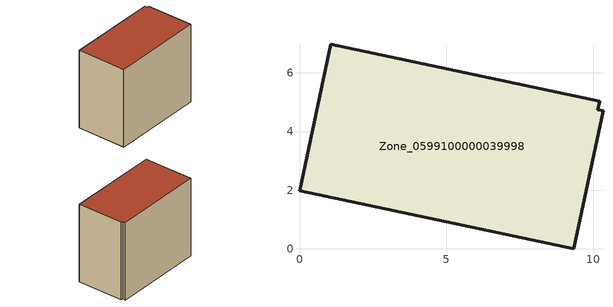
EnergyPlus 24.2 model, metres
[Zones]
Zone_0599100000039998
 floor ground (C_G): 0,1.99 1.07,6.98 10.23,5.03 10.17,4.75 10.34,4.71 9.34,0 z0
 wall outside (C_F): 1.07,6.98 0,1.99 9.34,0 10.34,4.71 10.17,4.75 10.23,5.03 1.07,6.98 z0:8.17
 roof outside (C_R): 0,1.99 9.34,0 10.34,4.71 10.17,4.75 10.23,5.03 1.07,6.98 z8.17
[BUILDING]
Pand.0599100000039998: North Axis=0; Terrain=City; Loads Convergence Tolerance Value=0.04; Temperature Convergence Tolerance Value=0.4; Solar Distribution=FullExterior; Maximum Number of Warmup Days=25; Minimum Number of Warmup Days=1
[Site:Location]
Rotterdam.The.Hague.AP_ZH_NLD Design_Conditions: Latitude=51.96; Longitude=4.45; Time Zone=1; Elevation=-4.5
[SITE:GROUNDTEMPERATURE:BUILDINGSURFACE]
18, 18, 18, 18, 18, 18, 18, 18, 18, 18, 18, 18
[MATERIAL] Thermal Absorptance=0.9; Solar Absorptance=0.7; Visible Absorptance=0.7
Name | Roughness | Thickness | Conductivity | Density | Specific Heat
G.TI.1975-1991 | MediumSmooth | 0.15 | 0.288461 | 540 | 1210
F.TI.1975-1991 | Rough | 0.3 | 0.230769 | 1920 | 840
R.TI.1975-1991 | MediumRough | 0.2 | 0.153846 | 1500 | 1000
[CONSTRUCTION]
C_G: G.TI.1975-1991
C_F: F.TI.1975-1991
C_R: R.TI.1975-1991
[ZONE]
Zone_0599100000039998: Type=1; Multiplier=1; Ceiling Height=Autocalculate; Volume=Autocalculate; Floor Area=autocalculate; Part of Total Floor Area=Yes
[ZONEINFILTRATION:DESIGNFLOWRATE]
Infil_Zone_0599100000039998: Zone or ZoneList or Space or SpaceList=Zone_0599100000039998; Schedule=AlwaysOn; Design Flow Rate Calculation Method=Flow/Area; Flow Rate per Floor Area=0.003; Constant Term Coefficient=1; Temperature Term Coefficient=0; Velocity Term Coefficient=0; Velocity Squared Term Coefficient=0
[HVACTEMPLATE:ZONE:IDEALLOADSAIRSYSTEM]
Zone_0599100000039998: Maximum Heating Supply Air Temperature=50; Minimum Cooling Supply Air Temperature=13; Maximum Heating Supply Air Humidity Ratio=0.0156; Minimum Cooling Supply Air Humidity Ratio=0.0077; Heating Limit=NoLimit; Cooling Limit=NoLimit; Dehumidification Control Type=ConstantSensibleHeatRatio; Cooling Sensible Heat Ratio=0.7; Dehumidification Setpoint=60; Humidification Control Type=None; Humidification Setpoint=30; Outdoor Air Method=None; Outdoor Air Flow Rate per Person=0.00944; Outdoor Air Flow Rate per Zone Floor Area=0; Outdoor Air Flow Rate per Zone=0; Demand Controlled Ventilation Type=None; Outdoor Air Economizer Type=NoEconomizer; Heat Recovery Type=None; Sensible Heat Recovery Effectiveness=0.7; Latent Heat Recovery Effectiveness=0.65
[ZONECONTROL:THERMOSTAT]
ThermostatControl_Zone_0599100000039998: Zone or ZoneList=Zone_0599100000039998; Control Type Schedule=DualSetpointControlType; Control 1=Thermostat_Zone_0599100000039998; Temperature Difference Between Cutout And Setpoint=0
[THERMOSTATSETPOINT:DUALSETPOINT]
Thermostat_Zone_0599100000039998: Heating Setpoint Temperature Schedule=HeatingSetpoint_Zone_0599100000039998; Cooling Setpoint Temperature Schedule=CoolingSetpoint_Zone_0599100000039998
[SCHEDULE:COMPACT]
HeatingSetpoint_Zone_0599100000039998: Through: 12/31, For: AllDays, Until: 24:00, 21
CoolingSetpoint_Zone_0599100000039998: Through: 12/31, For: AllDays, Until: 24:00, 24
DualSetpointControlType: Through: 12/31, For: AllDays, Until: 24:00, 4
AlwaysOn: Through: 12/31, For: AllDays, Until: 24:00, 1
